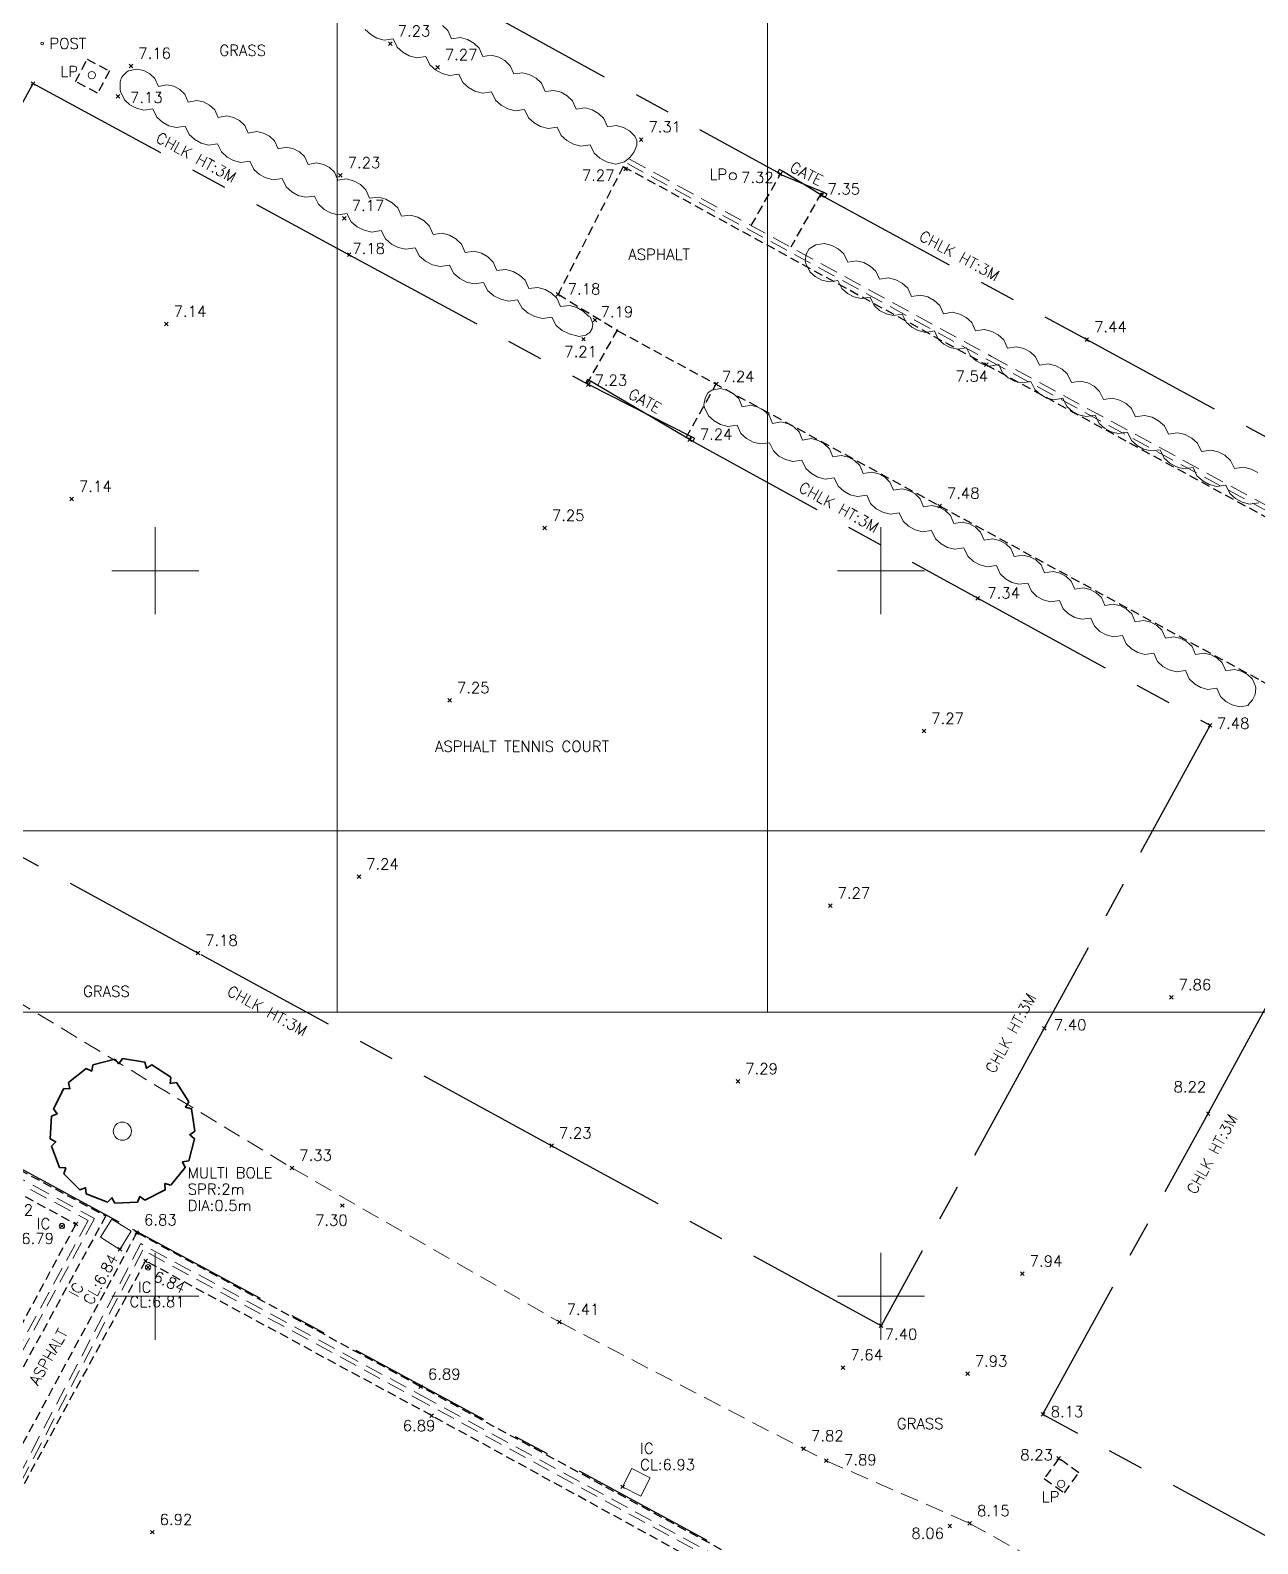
# Model space of a CAD drawing. Extents: x 521064 to 521635, y 174590 to 175241.
# Drawn here: x 521316.56 to 521350.38, y 175053.18 to 175094.9 of the extents above; entities that cross this region are included whole.
import ezdxf
from ezdxf.enums import TextEntityAlignment as Align

# ---------------------------------------------------------------- set-up
doc = ezdxf.new("R2010")
doc.units = 0
doc.header["$PDMODE"] = 3
doc.header["$PDSIZE"] = 0.05
for name, pattern in [('Centre', [7, 4, -1, 1, -1]), ('DASHED', [0.75, 0.5, -0.25]), ('HIDDEN', [0.375, 0.25, -0.125])]:
    doc.linetypes.add(name, pattern=pattern)
for name, color, linetype, lineweight in [('I031G_SURVEY-GRID', 7, 'CONTINUOUS', 18), ('I901G_TITLE-SHEET', 7, 'CONTINUOUS', 18), ('I910T_TXT-GEN-S', 7, 'CONTINUOUS', 13), ('I923G_SURVEY-POINT', 7, 'CONTINUOUS', 18), ('I923T_SURVEY-LEVEL', 7, 'CONTINUOUS', 13), ('I941G_TREE', 72, 'CONTINUOUS', 18), ('I941G_TREE-VEG', 6, 'CONTINUOUS', 35), ('I941T_TREE-TXT', 82, 'CONTINUOUS', 13), ('I960G_COVER', 1, 'CONTINUOUS', 18), ('I960T_COVER-TXT', 1, 'CONTINUOUS', 13), ('I963G_SW', 200, 'DASHED', 18), ('I976G_ST-FURN', 220, 'CONTINUOUS', 18), ('I976T_ST-FURN-TXT', 220, 'CONTINUOUS', 13), ('I991G_SLOPE', 21, 'DASHED', 18), ('I995G_VEGETATION', 102, 'CONTINUOUS', 18)]:
    doc.layers.add(name, color=color, linetype=linetype, lineweight=lineweight)
for name, color, linetype in [('I280G_BLDG-FRAME', 7, 'HIDDEN'), ('I940G_SURFACE', 200, 'HIDDEN'), ('I971G_FENCE', 5, 'Centre'), ('I973G_GATE', 20, 'CONTINUOUS')]:
    doc.layers.add(name, color=color, linetype=linetype)
doc.styles.add('MONOTXT', font='simplex.shx')

msp = doc.modelspace()

# ---------------------------------------------------------------- linework, layer by layer
at = {"layer": 'I031G_SURVEY-GRID'}
for p, q in [((521320, 175081.2), (521320, 175078.8)), ((521340, 175081.2), (521340, 175078.8)), ((521318.8, 175080), (521321.2, 175080)), ((521338.8, 175080), (521341.2, 175080)), ((521320, 175061.2), (521320, 175058.8)), ((521340, 175061.2), (521340, 175058.8)), ((521318.8, 175060), (521321.2, 175060)), ((521338.8, 175060), (521341.2, 175060))]:
    msp.add_line(p, q, dxfattribs=at)
at = {"layer": 'I280G_BLDG-FRAME'}
for points in [[(521317.801, 175093.492, 7.207), (521318.124, 175094.105, 7.211), (521318.737, 175093.782, 7.215), (521318.413, 175093.169, 7.211)], [(521344.899, 175055.526, 8.229), (521344.502, 175054.975, 8.222), (521345.055, 175054.577, 8.221), (521345.452, 175055.129, 8.228)]]:
    msp.add_polyline3d(points, close=True, dxfattribs=at)
at = {"layer": 'I901G_TITLE-SHEET'}
for points in [[(521336.878, 175067.828), (521128.278, 175067.828), (521128.278, 175232.028), (521336.878, 175232.028)], [(521533.61, 175067.828), (521325.01, 175067.828), (521325.01, 175232.028), (521533.61, 175232.028)], [(521455.762, 174908.628), (521247.162, 174908.628), (521247.162, 175072.828), (521455.762, 175072.828)]]:
    msp.add_lwpolyline(points, close=True, dxfattribs=at)
at = {"layer": 'I923G_SURVEY-POINT'}
for p in [(521326.482, 175094.533, 7.235), (521319.331, 175093.918, 7.16), (521327.78, 175093.877, 7.269), (521316.632, 175093.434, 7.16), (521318.971, 175093.083, 7.134), (521333.392, 175091.888, 7.308), (521332.966, 175091.08, 7.266), (521325.105, 175090.9, 7.226), (521337.231, 175090.94, 7.323), (521338.37, 175090.348, 7.35), (521325.214, 175089.72, 7.175), (521325.345, 175088.714, 7.181), (521331.102, 175087.623, 7.183), (521332.121, 175086.915, 7.191), (521320.307, 175086.801, 7.141), (521331.803, 175086.385, 7.212), (521345.674, 175086.375, 7.436), (521342.903, 175085.679, 7.537), (521331.939, 175085.134, 7.228), (521335.463, 175085.151, 7.245), (521334.726, 175083.616, 7.236), (521317.698, 175081.975, 7.143), (521341.618, 175081.788, 7.479), (521330.731, 175081.176, 7.252), (521342.667, 175079.244, 7.336), (521328.114, 175076.426, 7.251), (521341.186, 175075.579, 7.269), (521349.071, 175075.741, 7.479), (521325.612, 175071.564, 7.241), (521338.605, 175070.767, 7.265), (521321.175, 175069.459, 7.179), (521348.002, 175068.239, 7.86), (521344.501, 175067.386, 7.4), (521336.06, 175065.921, 7.291), (521349.018, 175065.036, 8.216), (521330.925, 175064.15, 7.227), (521323.768, 175063.536, 7.334), (521325.159, 175062.501, 7.302), (521317.428, 175061.931, 6.793), (521317.814, 175061.989, 6.822), (521319.492, 175061.753, 6.826), (521319.027, 175061.292, 6.839), (521319.736, 175060.971, 6.841), (521319.803, 175060.796, 6.812), (521343.899, 175060.618, 7.937), (521331.138, 175059.289, 7.411), (521340.003, 175059.184, 7.399), (521338.956, 175058.033, 7.642), (521342.386, 175057.861, 7.926), (521327.315, 175057.502, 6.889), (521327.618, 175056.707, 6.89), (521344.465, 175056.74, 8.127), (521337.873, 175055.799, 7.822), (521338.494, 175055.463, 7.885), (521344.899, 175055.526, 8.229), (521332.881, 175054.744, 6.934), (521319.921, 175053.494, 6.916), (521341.899, 175053.663, 8.06), (521342.448, 175053.737, 8.146)]:
    msp.add_point(p, dxfattribs=at)
at = {"layer": 'I940G_SURFACE'}
for points in [[(521332.898, 175091.15, 7.268), (521331.102, 175087.623, 7.183), (521332.748, 175086.619, 7.21), (521341.618, 175081.788, 7.479), (521350.481, 175076.965, 7.84), (521366.285, 175068.336, 8.443), (521373.629, 175064.236, 8.696), (521382.495, 175059.415, 9.102), (521387.775, 175056.535, 9.271)], [(521332.898, 175091.15, 7.263), (521342.903, 175085.679, 7.537), (521352.519, 175080.438, 7.943), (521360.81, 175075.895, 8.17), (521368.137, 175071.876, 8.59), (521374.653, 175068.315, 8.742), (521381.407, 175064.644, 9.018), (521389.666, 175060.047, 9.306)], [(521336.425, 175089.517, 7.316), (521337.22, 175090.921, 7.339)], [(521338.359, 175090.424, 7.332), (521337.514, 175088.921, 7.313)], [(521332.737, 175086.652, 7.211), (521331.896, 175085.158, 7.23)], [(521334.629, 175083.67, 7.234), (521335.463, 175085.151, 7.245)]]:
    msp.add_polyline3d(points, dxfattribs=at)
for points in [[(521283.438, 175038.293, 6.708), (521288.987, 175048.486, 6.682), (521292.953, 175055.765, 6.662), (521297.784, 175064.595, 6.635), (521301.484, 175071.432, 6.614), (521311.628, 175065.973, 6.741), (521318.635, 175062.212, 6.825), (521314.351, 175054.365, 6.837), (521310.147, 175046.61, 6.846), (521305.393, 175037.853, 6.838), (521300.595, 175028.972, 6.811), (521292.154, 175033.551, 6.755)], [(521284.247, 175038.538, 6.693), (521289.269, 175047.792, 6.678), (521293.088, 175054.778, 6.675), (521298.032, 175063.88, 6.646), (521301.753, 175070.701, 6.632), (521310.145, 175066.129, 6.731), (521317.814, 175061.989, 6.822), (521314.036, 175055.015, 6.843), (521309.771, 175047.177, 6.835), (521300.334, 175029.774, 6.798), (521292.918, 175033.842, 6.764)], [(521319.492, 175061.753, 6.826), (521315.253, 175053.914, 6.846), (521310.2, 175044.671, 6.839), (521306.309, 175037.425, 6.86), (521301.478, 175028.492, 6.802), (521309.981, 175023.908, 6.884), (521318.621, 175019.2, 6.949), (521323.969, 175029.092, 6.984), (521327.888, 175036.32, 6.995), (521332.567, 175044.978, 6.988), (521336.599, 175052.472, 6.968), (521327.315, 175057.502, 6.889)], [(521319.736, 175060.971, 6.841), (521315.538, 175053.277, 6.857), (521310.366, 175043.716, 6.842), (521306.581, 175036.679, 6.866), (521302.281, 175028.751, 6.812), (521308.795, 175025.229, 6.868), (521318.392, 175020.029, 6.949), (521323.217, 175028.984, 6.982), (521327.045, 175035.98, 6.987), (521331.841, 175044.873, 6.997), (521335.818, 175052.206, 6.962), (521327.618, 175056.707, 6.89)]]:
    msp.add_polyline3d(points, close=True, dxfattribs=at)
at = {"layer": 'I941G_TREE'}
msp.add_circle((521319.095, 175064.55), 0.25, dxfattribs=at)
at = {"layer": 'I941G_TREE-VEG'}
for points in [[(521318.886, 175066.539), (521318.282, 175066.377), (521318.251, 175066.207), (521318.095, 175066.282)], [(521319.713, 175066.452), (521319.095, 175066.55), (521318.998, 175066.407), (521318.886, 175066.539)], [(521320.434, 175066.036), (521319.909, 175066.377), (521319.762, 175066.286), (521319.713, 175066.452)], [(521318.095, 175066.282), (521317.609, 175065.888), (521317.65, 175065.72), (521317.477, 175065.725)], [(521320.922, 175065.363), (521320.582, 175065.888), (521320.411, 175065.865), (521320.434, 175066.036)], [(521317.477, 175065.725), (521317.193, 175065.168), (521317.299, 175065.031), (521317.139, 175064.966)], [(521321.095, 175064.55), (521320.997, 175065.168), (521320.832, 175065.216), (521320.922, 175065.363)], [(521317.139, 175064.966), (521317.106, 175064.341), (521317.258, 175064.259), (521317.139, 175064.134)], [(521320.922, 175063.736), (521321.084, 175064.341), (521320.953, 175064.453), (521321.095, 175064.55)], [(521317.139, 175064.134), (521317.363, 175063.55), (521317.535, 175063.537), (521317.477, 175063.374)], [(521320.434, 175063.064), (521320.827, 175063.55), (521320.753, 175063.705), (521320.922, 175063.736)], [(521317.477, 175063.374), (521317.92, 175062.932), (521318.082, 175062.99), (521318.095, 175062.818)], [(521318.095, 175062.818), (521318.68, 175062.594), (521318.804, 175062.713), (521318.886, 175062.561)], [(521318.886, 175062.561), (521319.511, 175062.594), (521319.577, 175062.753), (521319.713, 175062.648)], [(521319.713, 175062.648), (521320.271, 175062.932), (521320.266, 175063.104), (521320.434, 175063.064)]]:
    msp.add_lwpolyline(points, dxfattribs=at)
at = {"layer": 'I960G_COVER'}
for points in [[(521319.027, 175061.292, 6.839), (521318.493, 175061.623, 6.825), (521318.805, 175062.126, 6.827), (521319.339, 175061.796, 6.841)], [(521332.881, 175054.744, 6.934), (521333.385, 175054.491, 6.939), (521333.638, 175054.995, 6.939), (521333.135, 175055.248, 6.933)]]:
    msp.add_polyline3d(points, close=True, dxfattribs=at)
for centre in [(521317.428, 175061.931, 6.793), (521319.803, 175060.796, 6.812)]:
    msp.add_circle(centre, 0.075, dxfattribs=at)
at = {"layer": 'I963G_SW'}
for points in [[(521333.012, 175091.23, 7.258), (521342.986, 175085.793, 7.533), (521352.585, 175080.591, 7.941), (521360.862, 175076.017, 8.171), (521368.233, 175072.024, 8.589), (521373.455, 175069.112, 8.726)], [(521333.074, 175091.344, 7.258), (521343.049, 175085.907, 7.533), (521352.647, 175080.706, 7.941), (521360.925, 175076.13, 8.171), (521368.295, 175072.138, 8.589), (521373.519, 175069.225, 8.726)], [(521283.937, 175038.455, 6.706), (521289.038, 175047.837, 6.69), (521293.1, 175055.297, 6.669), (521297.963, 175064.253, 6.645), (521301.645, 175071.018, 6.624), (521310.627, 175066.156, 6.73), (521318.152, 175062.086, 6.826), (521314.083, 175054.623, 6.845), (521309.893, 175046.859, 6.842), (521304.849, 175037.602, 6.846), (521300.449, 175029.462, 6.81), (521292.572, 175033.781, 6.749), (521283.937, 175038.455, 6.707)]]:
    msp.add_polyline3d(points, dxfattribs=at)
for points in [[(521283.761, 175038.403, 6.706), (521288.924, 175047.899, 6.69), (521292.986, 175055.359, 6.669), (521297.848, 175064.315, 6.645), (521301.592, 175071.194, 6.624), (521310.689, 175066.271, 6.73), (521318.329, 175062.139, 6.826), (521314.197, 175054.561, 6.845), (521310.008, 175046.797, 6.842), (521304.963, 175037.54, 6.846), (521300.501, 175029.285, 6.81), (521292.509, 175033.667, 6.749)], [(521319.603, 175061.45, 6.842), (521315.496, 175053.625, 6.854), (521310.315, 175044.118, 6.836), (521306.505, 175037.001, 6.856), (521301.783, 175028.618, 6.799), (521308.749, 175024.836, 6.857), (521318.489, 175019.602, 6.946), (521323.676, 175029.029, 6.991), (521327.258, 175035.947, 6.984), (521332.274, 175044.907, 6.99), (521336.305, 175052.378, 6.966), (521327.575, 175057.131, 6.884)], [(521319.657, 175061.273, 6.842), (521315.61, 175053.564, 6.854), (521310.429, 175044.056, 6.836), (521306.619, 175036.938, 6.856), (521301.961, 175028.669, 6.799), (521308.811, 175024.951, 6.857), (521318.437, 175019.777, 6.946), (521323.561, 175029.09, 6.991), (521327.143, 175036.009, 6.984), (521332.16, 175044.97, 6.99), (521336.129, 175052.326, 6.966), (521327.513, 175057.017, 6.884)]]:
    msp.add_polyline3d(points, close=True, dxfattribs=at)
at = {"layer": 'I971G_FENCE'}
for points in [[(521320.604, 175100.106, 7.177), (521328.872, 175095.548, 7.229), (521337.231, 175090.94, 7.323)], [(521340.003, 175059.184, 7.399), (521330.925, 175064.15, 7.227), (521321.175, 175069.459, 7.179), (521307.575, 175076.873, 7.108), (521311.728, 175084.493, 7.115), (521316.632, 175093.434, 7.16)], [(521316.632, 175093.434, 7.16), (521325.345, 175088.714, 7.181), (521331.939, 175085.134, 7.228)], [(521338.37, 175090.348, 7.35), (521345.674, 175086.375, 7.436), (521353.467, 175082.132, 7.651)], [(521334.726, 175083.616, 7.236), (521342.667, 175079.244, 7.336), (521349.071, 175075.741, 7.479)], [(521349.075, 175075.745, 7.483), (521344.501, 175067.386, 7.4), (521340.003, 175059.184, 7.399)], [(521344.462, 175056.75, 8.137), (521349.018, 175065.036, 8.216), (521353.525, 175073.31, 8.168)], [(521303.176, 175070.636, 6.63), (521319.371, 175061.85, 6.833), (521336.835, 175052.392, 6.954)], [(521363.865, 175046.169, 8.361), (521344.465, 175056.74, 8.127)]]:
    msp.add_polyline3d(points, dxfattribs=at)
at = {"layer": 'I973G_GATE'}
for points, elevation in [([(521337.237, 175090.924), (521337.283, 175091.013), (521337.193, 175091.059), (521337.148, 175090.969), (521337.237, 175090.924), (521338.416, 175090.437), (521338.505, 175090.392), (521338.459, 175090.303), (521338.37, 175090.348), (521338.416, 175090.437), (521338.37, 175090.348), (521337.283, 175091.013)], 7.35), ([(521331.951, 175085.137), (521331.999, 175085.225), (521331.912, 175085.273), (521331.864, 175085.186), (521331.951, 175085.137), (521334.774, 175083.704), (521334.862, 175083.656), (521334.814, 175083.568), (521334.726, 175083.616), (521334.774, 175083.704), (521334.726, 175083.616), (521331.999, 175085.225)], 7.236)]:
    msp.add_lwpolyline(points, dxfattribs=dict(at, elevation=elevation))
at = {"layer": 'I976G_ST-FURN'}
for centre, radius in [((521316.884, 175094.538, 7.163), 0.035), ((521318.251, 175093.662, 7.207), 0.1), ((521335.917, 175090.875, 7.243), 0.1), ((521344.968, 175054.828, 8.287), 0.1)]:
    msp.add_circle(centre, radius, dxfattribs=at)
at = {"layer": 'I991G_SLOPE'}
msp.add_polyline3d([(521305.093, 175072.883, 7.064), (521315.486, 175068.562, 7.315), (521323.768, 175063.536, 7.334), (521331.138, 175059.289, 7.411), (521338.494, 175055.463, 7.885), (521342.448, 175053.737, 8.146), (521346.629, 175051.411, 8.224), (521355.575, 175046.661, 8.516), (521368.148, 175039.751, 8.782), (521375.79, 175035.446, 8.869), (521378.785, 175033.94, 9.128), (521385.756, 175029.833, 9.294), (521393.522, 175025.602, 9.319)], dxfattribs=at)
at = {"layer": 'I995G_VEGETATION', "linetype": 'Continuous'}
for points in [[(521325.789, 175094.922, 7.229), (521325.938, 175094.781, 7.229), (521326.111, 175094.684, 7.229), (521326.309, 175094.63, 7.229), (521326.556, 175094.663, 7.229)], [(521333.275, 175091.859, 7.303), (521333.221, 175091.985, 7.303), (521333.073, 175092.125, 7.303), (521332.902, 175092.222, 7.303), (521332.705, 175092.276, 7.303), (521332.46, 175092.242, 7.303), (521332.362, 175092.47, 7.293), (521332.215, 175092.61, 7.293), (521332.043, 175092.707, 7.293), (521331.847, 175092.76, 7.293), (521331.601, 175092.726, 7.293), (521331.503, 175092.954, 7.283), (521331.356, 175093.094, 7.283), (521331.184, 175093.191, 7.283), (521330.988, 175093.245, 7.283), (521330.742, 175093.211, 7.283), (521330.644, 175093.439, 7.273), (521330.497, 175093.579, 7.273), (521330.325, 175093.676, 7.273), (521330.129, 175093.729, 7.273), (521329.884, 175093.696, 7.273), (521329.786, 175093.923, 7.263), (521329.638, 175094.064, 7.263), (521329.467, 175094.16, 7.263), (521329.27, 175094.214, 7.263), (521329.025, 175094.18, 7.263), (521328.927, 175094.408, 7.253), (521328.78, 175094.548, 7.253), (521328.608, 175094.645, 7.253), (521328.412, 175094.698, 7.253), (521328.166, 175094.665, 7.253), (521328.068, 175094.892, 7.243), (521327.921, 175095.033, 7.243)], [(521326.553, 175094.665, 7.238), (521326.663, 175094.435, 7.238), (521326.82, 175094.294, 7.238), (521327.001, 175094.196, 7.238), (521327.206, 175094.143, 7.238), (521327.458, 175094.178, 7.238), (521327.568, 175093.948, 7.244), (521327.725, 175093.807, 7.244), (521327.906, 175093.709, 7.244), (521328.111, 175093.656, 7.244), (521328.363, 175093.691, 7.244), (521328.473, 175093.461, 7.25), (521328.631, 175093.32, 7.25), (521328.812, 175093.222, 7.25), (521329.016, 175093.169, 7.25), (521329.268, 175093.203, 7.25), (521329.378, 175092.974, 7.257), (521329.536, 175092.833, 7.257), (521329.717, 175092.735, 7.257), (521329.921, 175092.682, 7.257), (521330.173, 175092.716, 7.257), (521330.283, 175092.487, 7.263), (521330.441, 175092.345, 7.263), (521330.622, 175092.248, 7.263), (521330.826, 175092.195, 7.263), (521331.078, 175092.229, 7.263), (521331.188, 175092, 7.269), (521331.346, 175091.858, 7.269), (521331.527, 175091.761, 7.269), (521331.731, 175091.708, 7.269), (521331.983, 175091.742, 7.269), (521332.093, 175091.513, 7.275), (521332.251, 175091.371, 7.275), (521332.432, 175091.274, 7.275), (521332.636, 175091.221, 7.275), (521332.697, 175091.213, 7.293)], [(521325.036, 175090.767, 7.222), (521324.94, 175090.987, 7.222), (521324.799, 175091.117, 7.222), (521324.634, 175091.203, 7.222), (521324.445, 175091.245, 7.222), (521324.211, 175091.198, 7.222), (521324.115, 175091.418, 7.212), (521323.974, 175091.548, 7.212), (521323.809, 175091.634, 7.212), (521323.621, 175091.676, 7.212), (521323.386, 175091.63, 7.212), (521323.291, 175091.849, 7.203), (521323.149, 175091.979, 7.203), (521322.984, 175092.065, 7.203), (521322.796, 175092.107, 7.203), (521322.561, 175092.061, 7.203), (521322.466, 175092.28, 7.193), (521322.324, 175092.41, 7.193), (521322.159, 175092.496, 7.193), (521321.971, 175092.538, 7.193), (521321.736, 175092.492, 7.193), (521321.641, 175092.711, 7.184), (521321.499, 175092.841, 7.184), (521321.334, 175092.928, 7.184), (521321.146, 175092.969, 7.184), (521320.911, 175092.923, 7.184), (521320.816, 175093.142, 7.174), (521320.674, 175093.272, 7.174), (521320.509, 175093.359, 7.174), (521320.321, 175093.4, 7.174), (521320.086, 175093.354, 7.174), (521319.991, 175093.573, 7.165), (521319.849, 175093.703, 7.165), (521319.684, 175093.79, 7.165), (521319.496, 175093.831, 7.165), (521319.261, 175093.785, 7.165)], [(521319.042, 175093.215, 7.137), (521319.149, 175092.987, 7.137), (521319.304, 175092.847, 7.137), (521319.482, 175092.751, 7.137), (521319.684, 175092.699, 7.137), (521319.934, 175092.735, 7.137), (521320.041, 175092.507, 7.143), (521320.196, 175092.366, 7.143), (521320.374, 175092.27, 7.143), (521320.576, 175092.218, 7.143), (521320.826, 175092.254, 7.143), (521320.933, 175092.026, 7.149), (521321.088, 175091.886, 7.149), (521321.266, 175091.79, 7.149), (521321.468, 175091.738, 7.149), (521321.718, 175091.774, 7.149), (521321.825, 175091.546, 7.154), (521321.98, 175091.405, 7.154), (521322.158, 175091.309, 7.154), (521322.36, 175091.257, 7.154), (521322.61, 175091.293, 7.154), (521322.717, 175091.065, 7.16), (521322.871, 175090.925, 7.16), (521323.05, 175090.829, 7.16), (521323.252, 175090.777, 7.16), (521323.501, 175090.813, 7.16), (521323.609, 175090.585, 7.166), (521323.763, 175090.444, 7.166), (521323.942, 175090.348, 7.166), (521324.144, 175090.296, 7.166), (521324.393, 175090.332, 7.166), (521324.5, 175090.104, 7.172), (521324.655, 175089.964, 7.172), (521324.833, 175089.868, 7.172), (521325.036, 175089.816, 7.172), (521325.285, 175089.852, 7.172)], [(521332.697, 175091.213, 7.293), (521332.932, 175091.276, 7.293), (521333.087, 175091.399, 7.293), (521333.202, 175091.552, 7.293), (521333.277, 175091.735, 7.293), (521333.275, 175091.859, 7.293)], [(521331.992, 175086.992, 7.201), (521331.945, 175087.015, 7.193), (521331.795, 175087.158, 7.193), (521331.619, 175087.257, 7.193), (521331.419, 175087.313, 7.193), (521331.17, 175087.283, 7.193), (521331.068, 175087.513, 7.197), (521330.918, 175087.656, 7.197), (521330.742, 175087.755, 7.197), (521330.542, 175087.812, 7.197), (521330.293, 175087.781, 7.197), (521330.191, 175088.011, 7.202), (521330.041, 175088.154, 7.202), (521329.865, 175088.254, 7.202), (521329.665, 175088.31, 7.202), (521329.416, 175088.279, 7.202), (521329.315, 175088.509, 7.206), (521329.164, 175088.652, 7.206), (521328.988, 175088.752, 7.206), (521328.788, 175088.808, 7.206), (521328.539, 175088.777, 7.206), (521328.438, 175089.007, 7.211), (521328.287, 175089.15, 7.211), (521328.112, 175089.25, 7.211), (521327.911, 175089.306, 7.211), (521327.662, 175089.275, 7.211), (521327.561, 175089.505, 7.215), (521327.41, 175089.649, 7.215), (521327.235, 175089.748, 7.215), (521327.035, 175089.804, 7.215), (521326.785, 175089.774, 7.215), (521326.684, 175090.004, 7.22), (521326.533, 175090.147, 7.22), (521326.358, 175090.246, 7.22), (521326.158, 175090.303, 7.22), (521325.908, 175090.272, 7.22), (521325.807, 175090.502, 7.224), (521325.656, 175090.645, 7.224), (521325.481, 175090.745, 7.224), (521325.281, 175090.801, 7.224), (521325.031, 175090.77, 7.224)], [(521325.282, 175089.854, 7.177), (521325.402, 175089.624, 7.177), (521325.568, 175089.485, 7.177), (521325.756, 175089.389, 7.177), (521325.967, 175089.339, 7.177), (521326.223, 175089.377, 7.177), (521326.343, 175089.148, 7.183), (521326.509, 175089.008, 7.183), (521326.697, 175088.913, 7.183), (521326.908, 175088.862, 7.183), (521327.164, 175088.901, 7.183), (521327.285, 175088.672, 7.188), (521327.451, 175088.532, 7.188), (521327.639, 175088.436, 7.188), (521327.85, 175088.386, 7.188), (521328.106, 175088.424, 7.188), (521328.226, 175088.195, 7.194), (521328.392, 175088.055, 7.194), (521328.58, 175087.96, 7.194), (521328.791, 175087.909, 7.194), (521329.047, 175087.948, 7.194), (521329.167, 175087.719, 7.199), (521329.333, 175087.579, 7.199), (521329.521, 175087.484, 7.199), (521329.732, 175087.433, 7.199), (521329.988, 175087.471, 7.199), (521330.109, 175087.242, 7.204), (521330.274, 175087.102, 7.204), (521330.463, 175087.007, 7.204), (521330.674, 175086.956, 7.204), (521330.93, 175086.995, 7.204), (521331.05, 175086.766, 7.21), (521331.216, 175086.626, 7.21), (521331.404, 175086.531, 7.21), (521331.615, 175086.48, 7.21), (521331.674, 175086.462, 7.201)], [(521337.93, 175088.472, 7.32), (521337.91, 175088.548, 7.32), (521337.942, 175088.725, 7.32), (521338.019, 175088.879, 7.32), (521338.201, 175088.983, 7.32)], [(521347.013, 175084.245, 7.607), (521346.907, 175084.472, 7.607), (521346.755, 175084.611, 7.607), (521346.579, 175084.706, 7.607), (521346.379, 175084.757, 7.607), (521346.132, 175084.719, 7.607), (521346.026, 175084.946, 7.575), (521345.874, 175085.085, 7.575), (521345.698, 175085.18, 7.575), (521345.498, 175085.23, 7.575), (521345.25, 175085.193, 7.575), (521345.145, 175085.42, 7.543), (521344.993, 175085.559, 7.543), (521344.816, 175085.653, 7.543), (521344.617, 175085.704, 7.543), (521344.369, 175085.667, 7.543), (521344.264, 175085.894, 7.512), (521344.112, 175086.032, 7.512), (521343.935, 175086.127, 7.512), (521343.735, 175086.178, 7.512), (521343.488, 175086.141, 7.512), (521343.383, 175086.367, 7.48), (521343.23, 175086.506, 7.48), (521343.054, 175086.601, 7.48), (521342.854, 175086.652, 7.48), (521342.607, 175086.614, 7.48), (521342.502, 175086.841, 7.448), (521342.349, 175086.98, 7.448), (521342.173, 175087.075, 7.448), (521341.973, 175087.125, 7.448), (521341.726, 175087.088, 7.448), (521341.621, 175087.315, 7.416), (521341.468, 175087.454, 7.416), (521341.292, 175087.549, 7.416), (521341.092, 175087.599, 7.416), (521340.845, 175087.562, 7.416), (521340.74, 175087.789, 7.384), (521340.587, 175087.928, 7.384), (521340.411, 175088.022, 7.384), (521340.211, 175088.073, 7.384), (521339.964, 175088.036, 7.384), (521339.859, 175088.263, 7.352), (521339.706, 175088.401, 7.352), (521339.53, 175088.496, 7.352), (521339.33, 175088.547, 7.352), (521339.083, 175088.509, 7.352), (521338.977, 175088.736, 7.32), (521338.825, 175088.875, 7.32), (521338.649, 175088.97, 7.32), (521338.449, 175089.021, 7.32), (521338.201, 175088.983, 7.32)], [(521346.789, 175083.825, 7.607), (521346.542, 175083.785, 7.607), (521346.342, 175083.834, 7.607), (521346.165, 175083.927, 7.607), (521346.011, 175084.064, 7.607), (521345.903, 175084.29, 7.607), (521345.657, 175084.25, 7.575), (521345.456, 175084.298, 7.575), (521345.279, 175084.391, 7.575), (521345.125, 175084.529, 7.575), (521345.017, 175084.754, 7.575), (521344.771, 175084.714, 7.543), (521344.57, 175084.763, 7.543), (521344.393, 175084.856, 7.543), (521344.239, 175084.993, 7.543), (521344.132, 175085.219, 7.543), (521343.885, 175085.179, 7.512), (521343.684, 175085.228, 7.512), (521343.507, 175085.321, 7.512), (521343.353, 175085.458, 7.512), (521343.246, 175085.684, 7.512), (521342.999, 175085.644, 7.48), (521342.798, 175085.692, 7.48), (521342.621, 175085.785, 7.48), (521342.467, 175085.923, 7.48), (521342.36, 175086.148, 7.48), (521342.113, 175086.109, 7.448), (521341.912, 175086.157, 7.448), (521341.735, 175086.25, 7.448), (521341.581, 175086.387, 7.448), (521341.474, 175086.613, 7.448), (521341.227, 175086.573, 7.416), (521341.026, 175086.622, 7.416), (521340.849, 175086.715, 7.416), (521340.695, 175086.852, 7.416), (521340.588, 175087.078, 7.416), (521340.341, 175087.038, 7.384), (521340.14, 175087.087, 7.384), (521339.963, 175087.179, 7.384), (521339.809, 175087.317, 7.384), (521339.702, 175087.542, 7.384), (521339.455, 175087.503, 7.352), (521339.255, 175087.551, 7.352), (521339.077, 175087.644, 7.352), (521338.923, 175087.781, 7.352), (521338.816, 175088.007, 7.352), (521338.569, 175087.967, 7.32), (521338.369, 175088.016, 7.32), (521338.191, 175088.109, 7.32), (521338.037, 175088.246, 7.32), (521337.93, 175088.472, 7.32)], [(521331.674, 175086.462, 7.201), (521331.867, 175086.491, 7.201), (521331.973, 175086.571, 7.201), (521332.037, 175086.677, 7.201), (521332.057, 175086.809, 7.201), (521331.992, 175086.992, 7.201)], [(521335.141, 175084.499, 7.244), (521335.121, 175084.575, 7.244), (521335.153, 175084.752, 7.244), (521335.23, 175084.906, 7.244), (521335.342, 175084.982, 7.266)], [(521342.842, 175080.842, 7.498), (521342.748, 175081.065, 7.498), (521342.605, 175081.201, 7.498), (521342.439, 175081.293, 7.498), (521342.248, 175081.341, 7.498), (521342.009, 175081.302, 7.498), (521341.915, 175081.525, 7.469), (521341.772, 175081.661, 7.469), (521341.605, 175081.753, 7.469), (521341.415, 175081.801, 7.469), (521341.176, 175081.762, 7.469), (521341.081, 175081.985, 7.44), (521340.939, 175082.121, 7.44), (521340.772, 175082.213, 7.44), (521340.581, 175082.261, 7.44), (521340.342, 175082.222, 7.44), (521340.248, 175082.445, 7.411), (521340.106, 175082.581, 7.411), (521339.939, 175082.673, 7.411), (521339.748, 175082.721, 7.411), (521339.509, 175082.682, 7.411), (521339.415, 175082.905, 7.382), (521339.272, 175083.041, 7.382), (521339.106, 175083.133, 7.382), (521338.915, 175083.182, 7.382), (521338.676, 175083.142, 7.382), (521338.581, 175083.366, 7.353), (521338.439, 175083.501, 7.353), (521338.272, 175083.593, 7.353), (521338.081, 175083.642, 7.353), (521337.842, 175083.602, 7.353), (521337.748, 175083.826, 7.324), (521337.606, 175083.961, 7.324), (521337.439, 175084.053, 7.324), (521337.248, 175084.102, 7.324), (521337.009, 175084.062, 7.324), (521336.915, 175084.286, 7.295), (521336.772, 175084.421, 7.295), (521336.606, 175084.513, 7.295), (521336.415, 175084.562, 7.295), (521336.176, 175084.522, 7.295), (521336.082, 175084.746, 7.266), (521335.939, 175084.881, 7.266), (521335.772, 175084.973, 7.266), (521335.582, 175085.022, 7.266), (521335.342, 175084.982, 7.266)], [(521335.141, 175084.499, 7.244), (521335.248, 175084.27, 7.244), (521335.403, 175084.13, 7.244), (521335.581, 175084.033, 7.244), (521335.784, 175083.98, 7.244), (521336.034, 175084.015, 7.244), (521336.141, 175083.786, 7.268), (521336.296, 175083.646, 7.268), (521336.475, 175083.549, 7.268), (521336.677, 175083.496, 7.268), (521336.927, 175083.531, 7.268), (521337.035, 175083.303, 7.293), (521337.19, 175083.162, 7.293), (521337.368, 175083.065, 7.293), (521337.571, 175083.012, 7.293), (521337.821, 175083.048, 7.293), (521337.928, 175082.819, 7.318), (521338.083, 175082.678, 7.318), (521338.262, 175082.581, 7.318), (521338.464, 175082.529, 7.318), (521338.714, 175082.564, 7.318), (521338.821, 175082.335, 7.343), (521338.976, 175082.194, 7.343), (521339.155, 175082.098, 7.343), (521339.357, 175082.045, 7.343), (521339.607, 175082.08, 7.343), (521339.715, 175081.851, 7.368), (521339.87, 175081.711, 7.368), (521340.048, 175081.614, 7.368), (521340.251, 175081.561, 7.368), (521340.501, 175081.596, 7.368), (521340.608, 175081.368, 7.393), (521340.763, 175081.227, 7.393), (521340.942, 175081.13, 7.393), (521341.144, 175081.077, 7.393), (521341.394, 175081.113, 7.393), (521341.501, 175080.884, 7.418), (521341.656, 175080.743, 7.418), (521341.835, 175080.646, 7.418), (521342.037, 175080.594, 7.418), (521342.287, 175080.629, 7.418), (521342.395, 175080.4, 7.442), (521342.55, 175080.259, 7.442), (521342.728, 175080.163, 7.442), (521342.931, 175080.11, 7.442), (521343.181, 175080.145, 7.442)], [(521350.386, 175082.707, 7.781), (521350.204, 175082.802, 7.781), (521349.999, 175082.853, 7.781), (521349.747, 175082.815, 7.781), (521349.634, 175083.043, 7.736), (521349.475, 175083.183, 7.736), (521349.293, 175083.278, 7.736), (521349.088, 175083.329, 7.736), (521348.836, 175083.292, 7.736), (521348.723, 175083.52, 7.691), (521348.564, 175083.66, 7.691), (521348.382, 175083.755, 7.691), (521348.177, 175083.806, 7.691), (521347.925, 175083.768, 7.691), (521347.812, 175083.996, 7.646), (521347.653, 175084.136, 7.646), (521347.471, 175084.231, 7.646), (521347.266, 175084.282, 7.646), (521347.014, 175084.245, 7.646)], [(521350.41, 175081.873, 7.826), (521350.158, 175081.838, 7.781), (521349.953, 175081.892, 7.781), (521349.772, 175081.99, 7.781), (521349.615, 175082.131, 7.781), (521349.505, 175082.361, 7.781), (521349.253, 175082.326, 7.736), (521349.049, 175082.38, 7.736), (521348.868, 175082.477, 7.736), (521348.71, 175082.619, 7.736), (521348.601, 175082.849, 7.736), (521348.348, 175082.814, 7.691), (521348.144, 175082.868, 7.691), (521347.963, 175082.965, 7.691), (521347.806, 175083.107, 7.691), (521347.696, 175083.336, 7.691), (521347.444, 175083.302, 7.646), (521347.239, 175083.355, 7.646), (521347.058, 175083.453, 7.646), (521346.901, 175083.595, 7.646), (521346.791, 175083.824, 7.646)], [(521350.336, 175076.787, 7.822), (521350.241, 175077.009, 7.822), (521350.098, 175077.143, 7.822), (521349.932, 175077.233, 7.822), (521349.741, 175077.28, 7.822), (521349.503, 175077.238, 7.822), (521349.408, 175077.46, 7.785), (521349.266, 175077.594, 7.785), (521349.099, 175077.684, 7.785), (521348.909, 175077.73, 7.785), (521348.671, 175077.688, 7.785), (521348.576, 175077.91, 7.749), (521348.433, 175078.044, 7.749), (521348.267, 175078.134, 7.749), (521348.076, 175078.18, 7.749), (521347.838, 175078.139, 7.749), (521347.743, 175078.361, 7.712), (521347.601, 175078.495, 7.712), (521347.434, 175078.585, 7.712), (521347.244, 175078.631, 7.712), (521347.006, 175078.589, 7.712), (521346.911, 175078.811, 7.676), (521346.768, 175078.945, 7.676), (521346.601, 175079.035, 7.676), (521346.411, 175079.081, 7.676), (521346.173, 175079.04, 7.676), (521346.078, 175079.262, 7.64), (521345.935, 175079.396, 7.64), (521345.769, 175079.486, 7.64), (521345.579, 175079.532, 7.64), (521345.341, 175079.49, 7.64), (521345.246, 175079.712, 7.603), (521345.103, 175079.846, 7.603), (521344.936, 175079.936, 7.603), (521344.746, 175079.982, 7.603), (521344.508, 175079.94, 7.603), (521344.413, 175080.162, 7.567), (521344.27, 175080.297, 7.567), (521344.104, 175080.387, 7.567), (521343.914, 175080.433, 7.567), (521343.676, 175080.391, 7.567), (521343.581, 175080.613, 7.53), (521343.438, 175080.747, 7.53), (521343.271, 175080.837, 7.53), (521343.081, 175080.883, 7.53), (521342.843, 175080.841, 7.53)], [(521343.182, 175080.144, 7.469), (521343.283, 175079.917, 7.469), (521343.432, 175079.776, 7.469), (521343.606, 175079.68, 7.469), (521343.804, 175079.627, 7.469), (521344.05, 175079.662, 7.469), (521344.151, 175079.434, 7.499), (521344.3, 175079.294, 7.499), (521344.474, 175079.197, 7.499), (521344.672, 175079.144, 7.499), (521344.918, 175079.179, 7.499), (521345.019, 175078.951, 7.528), (521345.168, 175078.811, 7.528), (521345.342, 175078.715, 7.528), (521345.539, 175078.662, 7.528), (521345.786, 175078.696, 7.528), (521345.887, 175078.469, 7.557), (521346.036, 175078.328, 7.557), (521346.209, 175078.232, 7.557), (521346.407, 175078.179, 7.557), (521346.654, 175078.214, 7.557), (521346.754, 175077.986, 7.586), (521346.904, 175077.846, 7.586), (521347.077, 175077.749, 7.586), (521347.275, 175077.696, 7.586), (521347.522, 175077.731, 7.586), (521347.622, 175077.503, 7.615), (521347.772, 175077.363, 7.615), (521347.945, 175077.267, 7.615), (521348.143, 175077.214, 7.615), (521348.389, 175077.248, 7.615), (521348.49, 175077.021, 7.644), (521348.639, 175076.88, 7.644), (521348.813, 175076.784, 7.644), (521349.011, 175076.731, 7.644), (521349.257, 175076.766, 7.644), (521349.358, 175076.538, 7.673), (521349.507, 175076.398, 7.673), (521349.681, 175076.301, 7.673), (521349.879, 175076.248, 7.673), (521350.125, 175076.283, 7.673)], [(521350.125, 175076.283, 7.673), (521350.123, 175076.305, 7.764), (521350.24, 175076.438, 7.764), (521350.311, 175076.591, 7.764), (521350.336, 175076.766, 7.764), (521350.315, 175076.835, 7.764)]]:
    msp.add_polyline3d(points, dxfattribs=at)
msp.add_spline([(521319.042, 175093.215, 7.137), (521319.079, 175093.608, 7.13), (521319.261, 175093.785, 7.165)], degree=3, dxfattribs=at)

# ---------------------------------------------------------------- texts
at = {"layer": 'I910T_TXT-GEN-S', "style": 'MONOTXT'}
for s, p in [('GRASS', (521321.767, 175094.196)), ('ASPHALT', (521333.04, 175088.571)), ('ASPHALT TENNIS COURT', (521327.712, 175075.01)), ('GRASS', (521318.012, 175068.256)), ('GRASS', (521340.44, 175056.336))]:
    msp.add_text(s, height=0.3, dxfattribs=at).set_placement(p)
for s, rotation, p in [('CHLK HT:3M', 331.5507, (521319.989, 175091.843)), ('CHLK HT:3M', 331.4536, (521341.024, 175089.132)), ('CHLK HT:3M', 331.1651, (521337.702, 175082.206)), ('CHLK HT:3M', 331.3186, (521321.95, 175068.319)), ('CHLK HT:3M', 61.3136, (521343.126, 175066.114)), ('CHLK HT:3M', 61.1955, (521348.674, 175062.783)), ('ASPHALT', 60.5336, (521316.769, 175057.518))]:
    msp.add_text(s, height=0.3, rotation=rotation, dxfattribs=at).set_placement(p)
for rotation, p in [(333.049, (521337.95, 175090.947)), (331.269, (521333.496, 175084.682))]:
    msp.add_text('GATE', height=0.3, rotation=rotation, dxfattribs=at).set_placement(p, align=Align.MIDDLE)
at = {"layer": 'I923T_SURVEY-LEVEL', "style": 'MONOTXT'}
for s, p in [('7.23', (521326.682, 175094.733, 7.235)), ('7.16', (521319.531, 175094.118, 7.16)), ('7.27', (521327.98, 175094.077, 7.269)), ('7.13', (521319.305, 175092.897, 7.134)), ('7.31', (521333.592, 175092.088, 7.308)), ('7.23', (521325.305, 175091.1, 7.226)), ('7.27', (521331.757, 175090.754, 7.266)), ('7.32', (521336.144, 175090.693, 7.323)), ('7.35', (521338.525, 175090.375, 7.35)), ('7.17', (521325.414, 175089.92, 7.175)), ('7.18', (521325.431, 175088.735, 7.181)), ('7.18', (521331.368, 175087.619, 7.183)), ('7.14', (521320.507, 175087.001, 7.141)), ('7.19', (521332.274, 175086.99, 7.191)), ('7.44', (521345.874, 175086.575, 7.436)), ('7.21', (521331.272, 175085.893, 7.212)), ('7.23', (521332.106, 175085.104, 7.228)), ('7.24', (521335.617, 175085.206, 7.245)), ('7.54', (521342.057, 175085.214, 7.537)), ('7.24', (521335.009, 175083.614, 7.236)), ('7.14', (521317.898, 175082.175, 7.143)), ('7.48', (521341.818, 175081.988, 7.479)), ('7.25', (521330.931, 175081.376, 7.252)), ('7.34', (521342.933, 175079.237, 7.336)), ('7.25', (521328.314, 175076.626, 7.251)), ('7.27', (521341.386, 175075.779, 7.269)), ('7.48', (521349.255, 175075.643, 7.479)), ('7.24', (521325.812, 175071.764, 7.241)), ('7.27', (521338.805, 175070.967, 7.265)), ('7.18', (521321.375, 175069.659, 7.179)), ('7.86', (521348.202, 175068.439, 7.86)), ('7.40', (521344.764, 175067.333, 7.4)), ('7.29', (521336.26, 175066.121, 7.291)), ('8.22', (521348.064, 175065.621, 8.216)), ('7.23', (521331.125, 175064.35, 7.227)), ('7.33', (521323.968, 175063.736, 7.334)), ('6.82', (521315.734, 175062.228, 6.822)), ('6.83', (521319.692, 175061.953, 6.826)), ('7.30', (521324.405, 175061.944, 7.302)), ('CL:6.79', (521315.692, 175061.442, 6.793)), ('7.94', (521344.099, 175060.818, 7.937)), ('CL:6.81', (521319.292, 175059.699, 6.812)), ('7.41', (521331.338, 175059.489, 7.411)), ('7.40', (521340.101, 175058.804, 7.399)), ('7.64', (521339.156, 175058.233, 7.642)), ('7.93', (521342.586, 175058.061, 7.926)), ('6.89', (521327.515, 175057.702, 6.889)), ('8.13', (521344.679, 175056.668, 8.127)), ('6.89', (521326.821, 175056.281, 6.89)), ('7.82', (521338.073, 175055.999, 7.822)), ('7.89', (521338.982, 175055.338, 7.885)), ('8.23', (521343.839, 175055.476, 8.229)), ('CL:6.93', (521333.362, 175055.204, 6.934)), ('6.92', (521320.121, 175053.694, 6.916)), ('8.15', (521342.648, 175053.937, 8.146)), ('8.06', (521340.838, 175053.314, 8.06))]:
    msp.add_text(s, height=0.3, dxfattribs=at).set_placement(p)
for s, rotation, p in [('CL:6.84', 61.2456, (521318.257, 175059.727, 6.839)), ('6.84', 335.7019, (521319.92, 175060.436, 6.841))]:
    msp.add_text(s, height=0.3, rotation=rotation, dxfattribs=at).set_placement(p)
at = {"layer": 'I941T_TREE-TXT', "style": 'MONOTXT'}
for s, p in [('MULTI BOLE', (521320.894, 175063.25)), ('SPR:2m', (521320.894, 175062.8)), ('DIA:0.5m', (521320.894, 175062.35))]:
    msp.add_text(s, height=0.3, dxfattribs=at).set_placement(p)
at = {"layer": 'I960T_COVER-TXT', "style": 'MONOTXT'}
for p in [(521316.735, 175061.848), (521319.523, 175060.099), (521333.362, 175055.654)]:
    msp.add_text('IC', height=0.3, dxfattribs=at).set_placement(p)
msp.add_text('IC', height=0.3, rotation=61.2456, dxfattribs=at).set_placement((521317.863, 175059.943))
at = {"layer": 'I976T_ST-FURN-TXT', "style": 'MONOTXT'}
for s, p in [('POST', (521317.084, 175094.388)), ('LP', (521317.384, 175093.615)), ('LP', (521335.276, 175090.779)), ('LP', (521344.43, 175054.32))]:
    msp.add_text(s, height=0.3, dxfattribs=at).set_placement(p)

doc.saveas('drawing.dxf')
